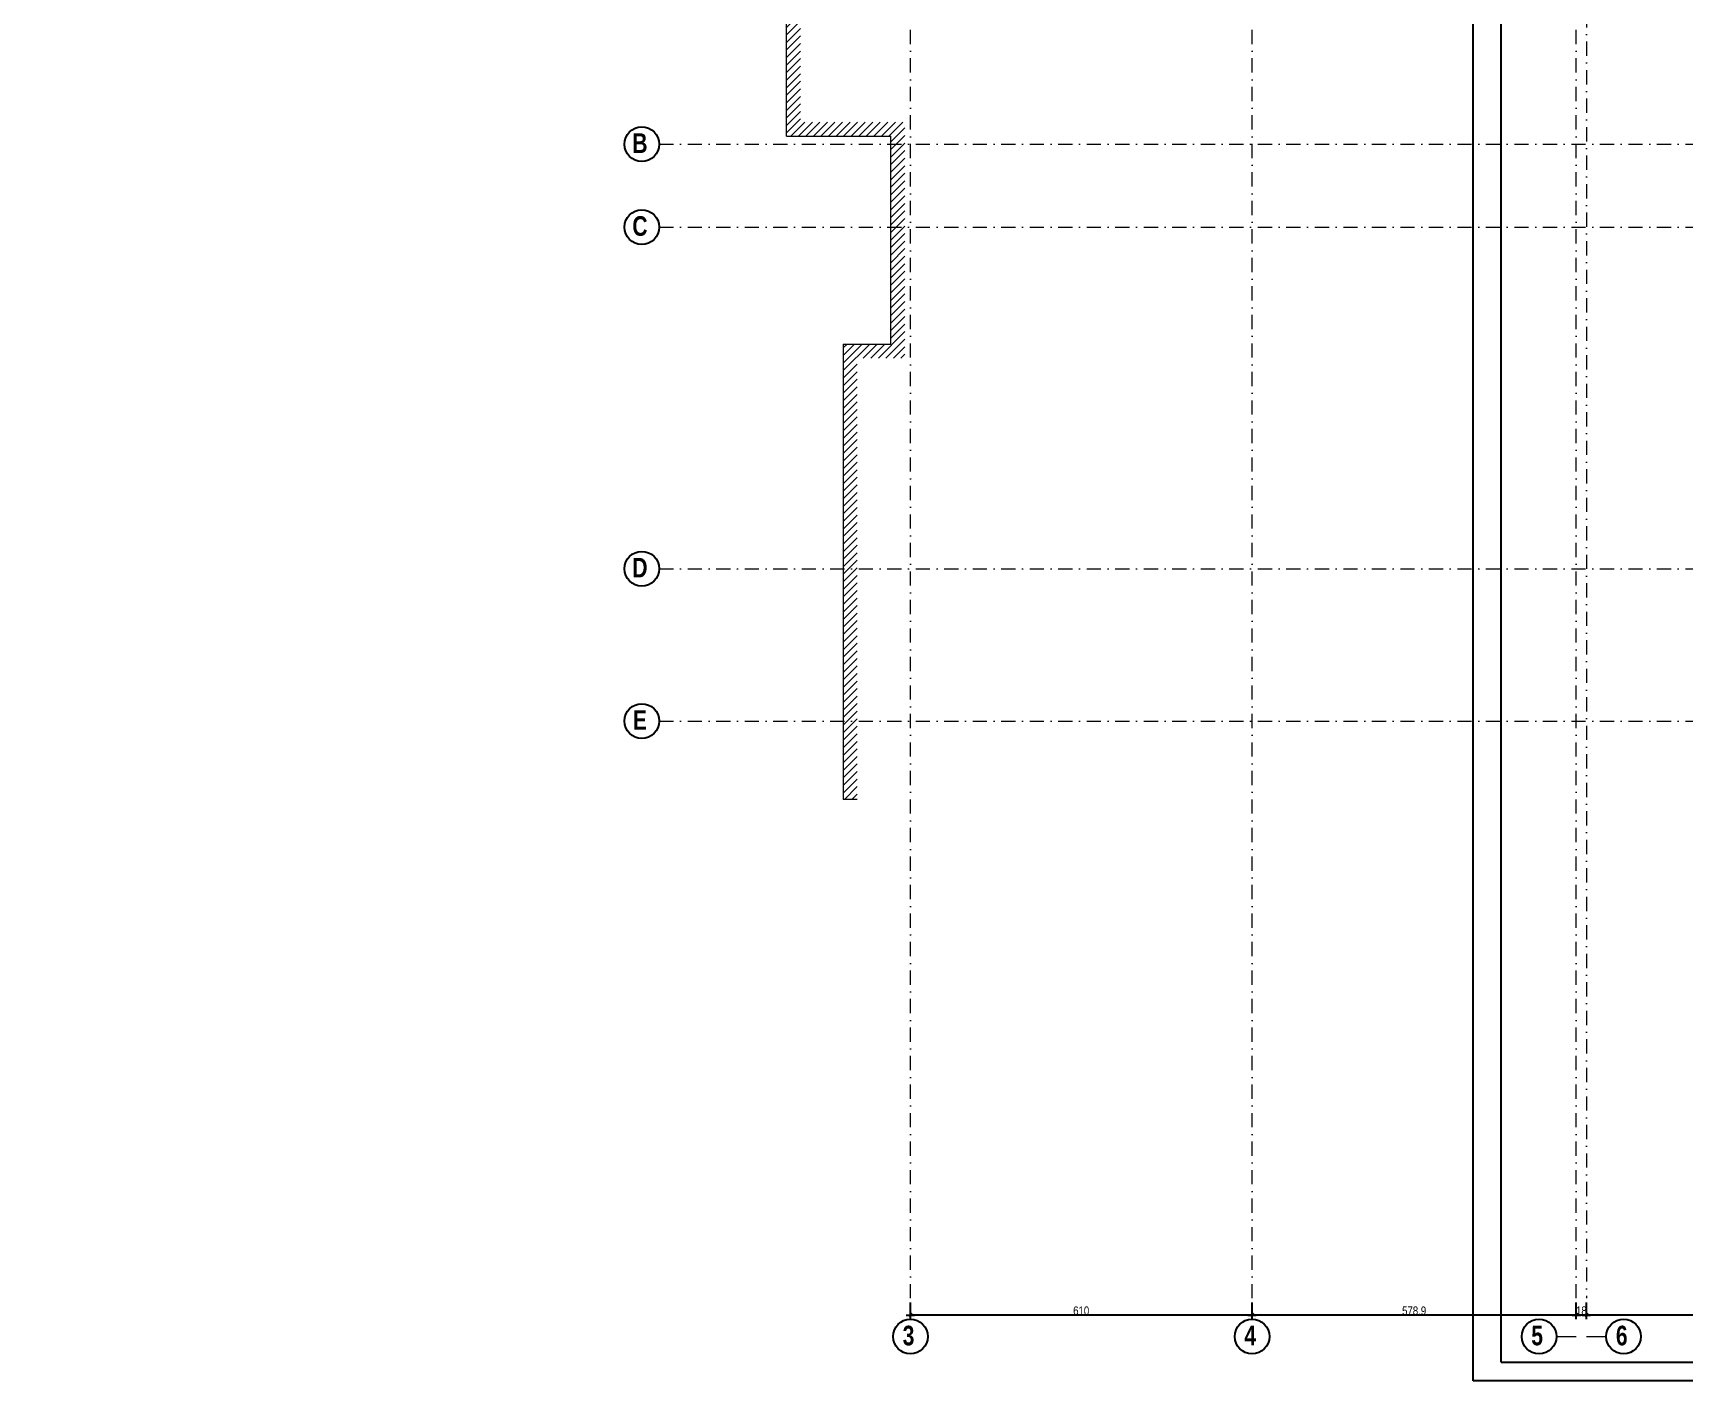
# Model space of a CAD drawing. Header units: centimetres. Extents: x -14085 to 643619, y -47998 to 35592.
# Drawn here: x 48787 to 51735, y 2083 to 4490 of the extents above; entities that cross this region are included whole.
import ezdxf
from ezdxf.enums import TextEntityAlignment as Align

# ---------------------------------------------------------------- set-up
doc = ezdxf.new("R2010")
doc.units = ezdxf.units.CM
doc.header["$PDMODE"] = 1
doc.header["$PDSIZE"] = -2
doc.linetypes.add('TIRETPTX2', pattern=[50.8, 25.4, -12.7, 0, -12.7])
for name, color, linetype in [('01_cote_gen', 4, 'Continuous'), ('01_linteaux', 2, 'Continuous'), ('01_poch_murs', 253, 'Continuous'), ('01_texte', 230, 'Continuous'), ('AA_COTES', 2, 'Continuous')]:
    doc.layers.add(name, color=color, linetype=linetype)
doc.layers.add('01_tram_axes', color=2, linetype='TIRETPTX2', lineweight=9)
doc.styles.add('impact', font='impact.ttf')
doc.styles.add('STYLE2', font='ARIALN.TTF')
doc.dimstyles.new('JB50', dxfattribs={"dimscale": 0.1, "dimtxt": 150, "dimasz": 15, "dimexe": 0.1, "dimexo": 0.1, "dimgap": 0.09, "dimtad": 1, "dimdec": 1, "dimdsep": 46, "dimtxsty": 'STYLE2', "dimblk1": 'BOND_G', "dimblk2": 'BOND_D', "dimsah": 1, "dimcen": 1.5, "dimdle": 0.01, "dimse1": 1, "dimse2": 1, "dimclrd": 4, "dimclre": 2, "dimclrt": 6, "dimazin": 2, "dimtfac": 2.333333, "dimtdec": 1, "dimtix": 1, "dimtmove": 2, "dimatfit": 3, "dimldrblk": 'BOND_G', "dimfxl": 1, "dimtolj": 1, "dimtzin": 0, "dimarcsym": 0})

# ---------------------------------------------------------------- blocks, each defined once
blk = doc.blocks.new('BOND_G')
at = {"layer": 'AA_COTES', "color": 0}
for p, q in [((5, 0), (-5, 0)), ((1.8, 1.8), (-1.8, -1.8)), ((0, -5), (0, 15))]:
    blk.add_line(p, q, dxfattribs=at)
blk = doc.blocks.new('BOND_D')
at = {"layer": 'AA_COTES', "color": 0}
for p, q in [((5, 0), (-5, 0)), ((-1.8, -1.8), (1.8, 1.8)), ((0, 5), (0, -15))]:
    blk.add_line(p, q, dxfattribs=at)
blk = doc.blocks.new('*D1654')
at = {"layer": '01_cote_gen', "color": 4, "lineweight": -2, "transparency": 16777216}
blk.add_line((52137.8, 2200.7), (51561.8, 2200.7), dxfattribs=at)
at = {"layer": 'Defpoints', "color": 0, "lineweight": 0, "transparency": 16777216}
for p in [(52139.3, 2222.2), (51560.3, 2200.7), (51560.3, 2199.3)]:
    blk.add_point(p, dxfattribs=at)
at = {"layer": '01_cote_gen', "color": 4, "lineweight": -2, "transparency": 16777216, "xscale": 1.5, "yscale": 1.5, "zscale": 1.5, "rotation": 180}
blk.add_blockref('BOND_D', (51560.3, 2200.7), dxfattribs=at)
at = {"layer": '01_cote_gen', "color": 4, "lineweight": -2, "transparency": 16777216, "xscale": 1.5, "yscale": 1.5, "zscale": 1.5}
blk.add_blockref('BOND_G', (52139.3, 2200.7), dxfattribs=at)
at = {"layer": '01_cote_gen', "color": 6, "lineweight": 0, "transparency": 16777216, "insert": (51849.8, 2208.4), "char_height": 15, "attachment_point": 5, "style": 'STYLE2'}
blk.add_mtext('\\A1;579', dxfattribs=at)
blk = doc.blocks.new('*D1655')
at = {"layer": '01_cote_gen', "color": 4, "lineweight": -2, "transparency": 16777216}
blk.add_line((51558.8, 2200.7), (51543.8, 2200.7), dxfattribs=at)
at = {"layer": 'Defpoints', "color": 0, "lineweight": 0, "transparency": 16777216}
for p in [(51542.3, 2200.7), (51542.3, 2190.4), (51560.3, 2190.4)]:
    blk.add_point(p, dxfattribs=at)
at = {"layer": '01_cote_gen', "color": 4, "lineweight": -2, "transparency": 16777216, "xscale": 1.5, "yscale": 1.5, "zscale": 1.5, "rotation": 180}
blk.add_blockref('BOND_D', (51542.3, 2200.7), dxfattribs=at)
at = {"layer": '01_cote_gen', "color": 4, "lineweight": -2, "transparency": 16777216, "xscale": 1.5, "yscale": 1.5, "zscale": 1.5}
blk.add_blockref('BOND_G', (51560.3, 2200.7), dxfattribs=at)
at = {"layer": '01_cote_gen', "color": 6, "lineweight": 0, "transparency": 16777216, "insert": (51551.3, 2208.4), "char_height": 15, "attachment_point": 5, "style": 'STYLE2'}
blk.add_mtext('\\A1;18', dxfattribs=at)
blk = doc.blocks.new('*D1656')
at = {"layer": '01_cote_gen', "color": 4, "lineweight": -2, "transparency": 16777216}
blk.add_line((51540.8, 2200.7), (50964.8, 2200.7), dxfattribs=at)
at = {"layer": 'Defpoints', "color": 0, "lineweight": 0, "transparency": 16777216}
for p in [(50963.3, 2219.1), (51542.3, 2223.2), (50963.3, 2200.7)]:
    blk.add_point(p, dxfattribs=at)
at = {"layer": '01_cote_gen', "color": 4, "lineweight": -2, "transparency": 16777216, "xscale": 1.5, "yscale": 1.5, "zscale": 1.5, "rotation": 180}
blk.add_blockref('BOND_D', (50963.3, 2200.7), dxfattribs=at)
at = {"layer": '01_cote_gen', "color": 4, "lineweight": -2, "transparency": 16777216, "xscale": 1.5, "yscale": 1.5, "zscale": 1.5}
blk.add_blockref('BOND_G', (51542.3, 2200.7), dxfattribs=at)
at = {"layer": '01_cote_gen', "color": 6, "lineweight": 0, "transparency": 16777216, "insert": (51252.8, 2208.4), "char_height": 15, "attachment_point": 5, "style": 'STYLE2'}
blk.add_mtext('\\A1;578.9', dxfattribs=at)
blk = doc.blocks.new('*D1657')
at = {"layer": '01_cote_gen', "color": 4, "lineweight": -2, "transparency": 16777216}
blk.add_line((50961.8, 2200.7), (50354.8, 2200.7), dxfattribs=at)
at = {"layer": 'Defpoints', "color": 0, "lineweight": 0, "transparency": 16777216}
for p in [(50353.3, 2225), (50963.3, 2225), (50353.3, 2200.7)]:
    blk.add_point(p, dxfattribs=at)
at = {"layer": '01_cote_gen', "color": 4, "lineweight": -2, "transparency": 16777216, "xscale": 1.5, "yscale": 1.5, "zscale": 1.5, "rotation": 180}
blk.add_blockref('BOND_D', (50353.3, 2200.7), dxfattribs=at)
at = {"layer": '01_cote_gen', "color": 4, "lineweight": -2, "transparency": 16777216, "xscale": 1.5, "yscale": 1.5, "zscale": 1.5}
blk.add_blockref('BOND_G', (50963.3, 2200.7), dxfattribs=at)
at = {"layer": '01_cote_gen', "color": 6, "lineweight": 0, "transparency": 16777216, "insert": (50658.3, 2208.4), "char_height": 15, "attachment_point": 5, "style": 'STYLE2'}
blk.add_mtext('\\A1;610', dxfattribs=at)
blk = doc.blocks.new('*D1680')
at = {"layer": '01_cote_gen', "color": 4, "lineweight": -2, "transparency": 16777216}
blk.add_line((-22.5, 3720.9), (-22.5, 4438.9), dxfattribs=at)
at = {"layer": 'Defpoints', "color": 0, "lineweight": 0, "transparency": 16777216}
for p in [(-22.5, 4440.4), (0, 4440.4), (52858.6, 3719.4)]:
    blk.add_point(p, dxfattribs=at)
at = {"layer": '01_cote_gen', "color": 4, "lineweight": -2, "transparency": 16777216, "xscale": 1.5, "yscale": 1.5, "zscale": 1.5}
for name, p, rotation in [('BOND_D', (-22.5, 4440.4), 90), ('BOND_G', (-22.5, 3719.4), 270)]:
    blk.add_blockref(name, p, dxfattribs=dict(at, rotation=rotation))
at = {"layer": '01_cote_gen', "color": 6, "lineweight": 0, "transparency": 16777216, "insert": (-30, 4079.9), "char_height": 15, "attachment_point": 5, "rotation": 90, "style": 'STYLE2'}
blk.add_mtext('\\A1;721', dxfattribs=at)

msp = doc.modelspace()

# ---------------------------------------------------------------- hatches: boundary and pattern name
at = {"layer": '01_poch_murs', "lineweight": 0}
h = msp.add_hatch(dxfattribs=at)
h.set_pattern_fill('ANSI31', color=256, scale=3)
h.set_pattern_definition([(45, (21277.9, 0), (-6.735192, 6.735192), [])])
h.paths.add_polyline_path([(50157.35, 4901.39), (50132.35, 4901.39), (50132.35, 4305.43), (50318.35, 4305.43), (50318.35, 4291.39), (50343.35, 4291.39), (50343.36, 4330.43), (50157.35, 4330.43)])
h.paths.add_polyline_path([(50343.35, 4291.39), (50318.35, 4291.39), (50318.35, 4143.39), (50343.35, 4143.39)])
h.paths.add_polyline_path([(50343.35, 4143.39), (50318.35, 4143.39), (50318.35, 3934.41), (50233.35, 3934.41), (50233.35, 3533.39), (50258.35, 3533.39), (50258.35, 3909.41), (50343.35, 3909.41)])
h.paths.add_polyline_path([(50258.35, 3533.39), (50233.35, 3533.39), (50233.35, 3261.39), (50258.35, 3261.39)])
h.paths.add_polyline_path([(50258.35, 3261.39), (50233.35, 3261.39), (50233.35, 3121.39), (50258.35, 3121.39)])

# ---------------------------------------------------------------- linework, layer by layer
at = {"layer": '01_cote_gen'}
for p, q in [((51358.18, 2082.97), (51358.18, 6282.97)), ((57985.44, 2082.97), (51358.18, 2082.97))]:
    msp.add_line(p, q, dxfattribs=at)
at = {"layer": '01_linteaux', "lineweight": 0}
for p, q in [((50132.35, 4305.43), (50132.35, 4934.39)), ((50132.35, 4305.43), (50318.35, 4305.43)), ((50318.35, 3934.41), (50318.35, 4305.43)), ((50233.35, 3934.41), (50233.35, 3121.39)), ((50233.35, 3934.41), (50318.35, 3934.41)), ((50258.35, 3121.39), (50233.35, 3121.39))]:
    msp.add_line(p, q, dxfattribs=at)
at = {"layer": '01_texte'}
for q in [(51408.18, 6232.97), (57642.8, 2116.63)]:
    msp.add_line((51408.18, 2116.63), q, dxfattribs=at)
for centre in [(49873.79, 4291.39), (49873.79, 4143.39), (49873.79, 3533.39), (49873.79, 3261.39), (50353.35, 2162.26), (50963.35, 2162.26), (51475.76, 2162.26), (51626.79, 2162.26)]:
    msp.add_circle(centre, 30.98, dxfattribs=at)
at = {"layer": '01_tram_axes'}
for p, q in [((51542.27, 2230.67), (51542.27, 5747.02)), ((51560.27, 5747.02), (51560.27, 2230.67)), ((50353.35, 2230.67), (50353.35, 5716.04)), ((50963.35, 2230.67), (50963.35, 5716.04)), ((49904.77, 4291.39), (57545.8, 4291.39)), ((49904.77, 4143.39), (57545.8, 4143.39)), ((49904.77, 3533.39), (57545.8, 3533.39)), ((49904.77, 3261.39), (57545.8, 3261.39))]:
    msp.add_line(p, q, dxfattribs=at)
at = {"layer": '01_tram_axes', "ltscale": 2}
for p, q in [((51506.74, 2162.26), (51542.27, 2162.26)), ((51560.27, 2162.26), (51595.81, 2162.26))]:
    msp.add_line(p, q, dxfattribs=at)

# ---------------------------------------------------------------- texts
at = {"layer": '01_texte', "style": 'impact'}
for s, p in [('B', (49870.45, 4293.27)), ('C', (49870.45, 4145.27)), ('D', (49870.45, 3535.27)), ('E', (49870.45, 3263.27)), ('3', (50350.01, 2164.14)), ('4', (50960.01, 2164.14)), ('5', (51472.42, 2164.14)), ('6', (51623.45, 2164.14))]:
    msp.add_text(s, height=35, dxfattribs=at).set_placement(p, align=Align.MIDDLE_CENTER)

# ---------------------------------------------------------------- dimensions: what is measured, and where the dimension line sits
at = {"layer": '01_cote_gen', "lineweight": 0}
dim = msp.add_linear_dim(base=(-22.5, 4440.39), p1=(52858.64, 3719.36), p2=(0, 4440.39), angle=90, dimstyle='JB50', dxfattribs=at)
dim.commit()
dim.dimension.update_dxf_attribs({"geometry": '*D1680', "text_midpoint": (-30.04, 4079.87)})
for base, p1, p2, picture, middle in [((50353.35, 2200.75), (50963.35, 2224.99), (50353.35, 2224.99), '*D1657', (50658.35, 2208.42)), ((50963.35, 2200.75), (51542.27, 2223.25), (50963.35, 2219.15), '*D1656', (51252.81, 2208.42)), ((51542.27, 2200.75), (51560.27, 2190.41), (51542.27, 2190.41), '*D1655', (51551.27, 2208.42)), ((51560.27, 2200.75), (52139.27, 2222.17), (51560.27, 2199.33), '*D1654', (51849.77, 2208.42))]:
    dim = msp.add_linear_dim(base=base, p1=p1, p2=p2, dimstyle='JB50', dxfattribs=at)
    dim.commit()
    dim.dimension.update_dxf_attribs({"geometry": picture, "text_midpoint": middle})

doc.saveas('drawing.dxf')
